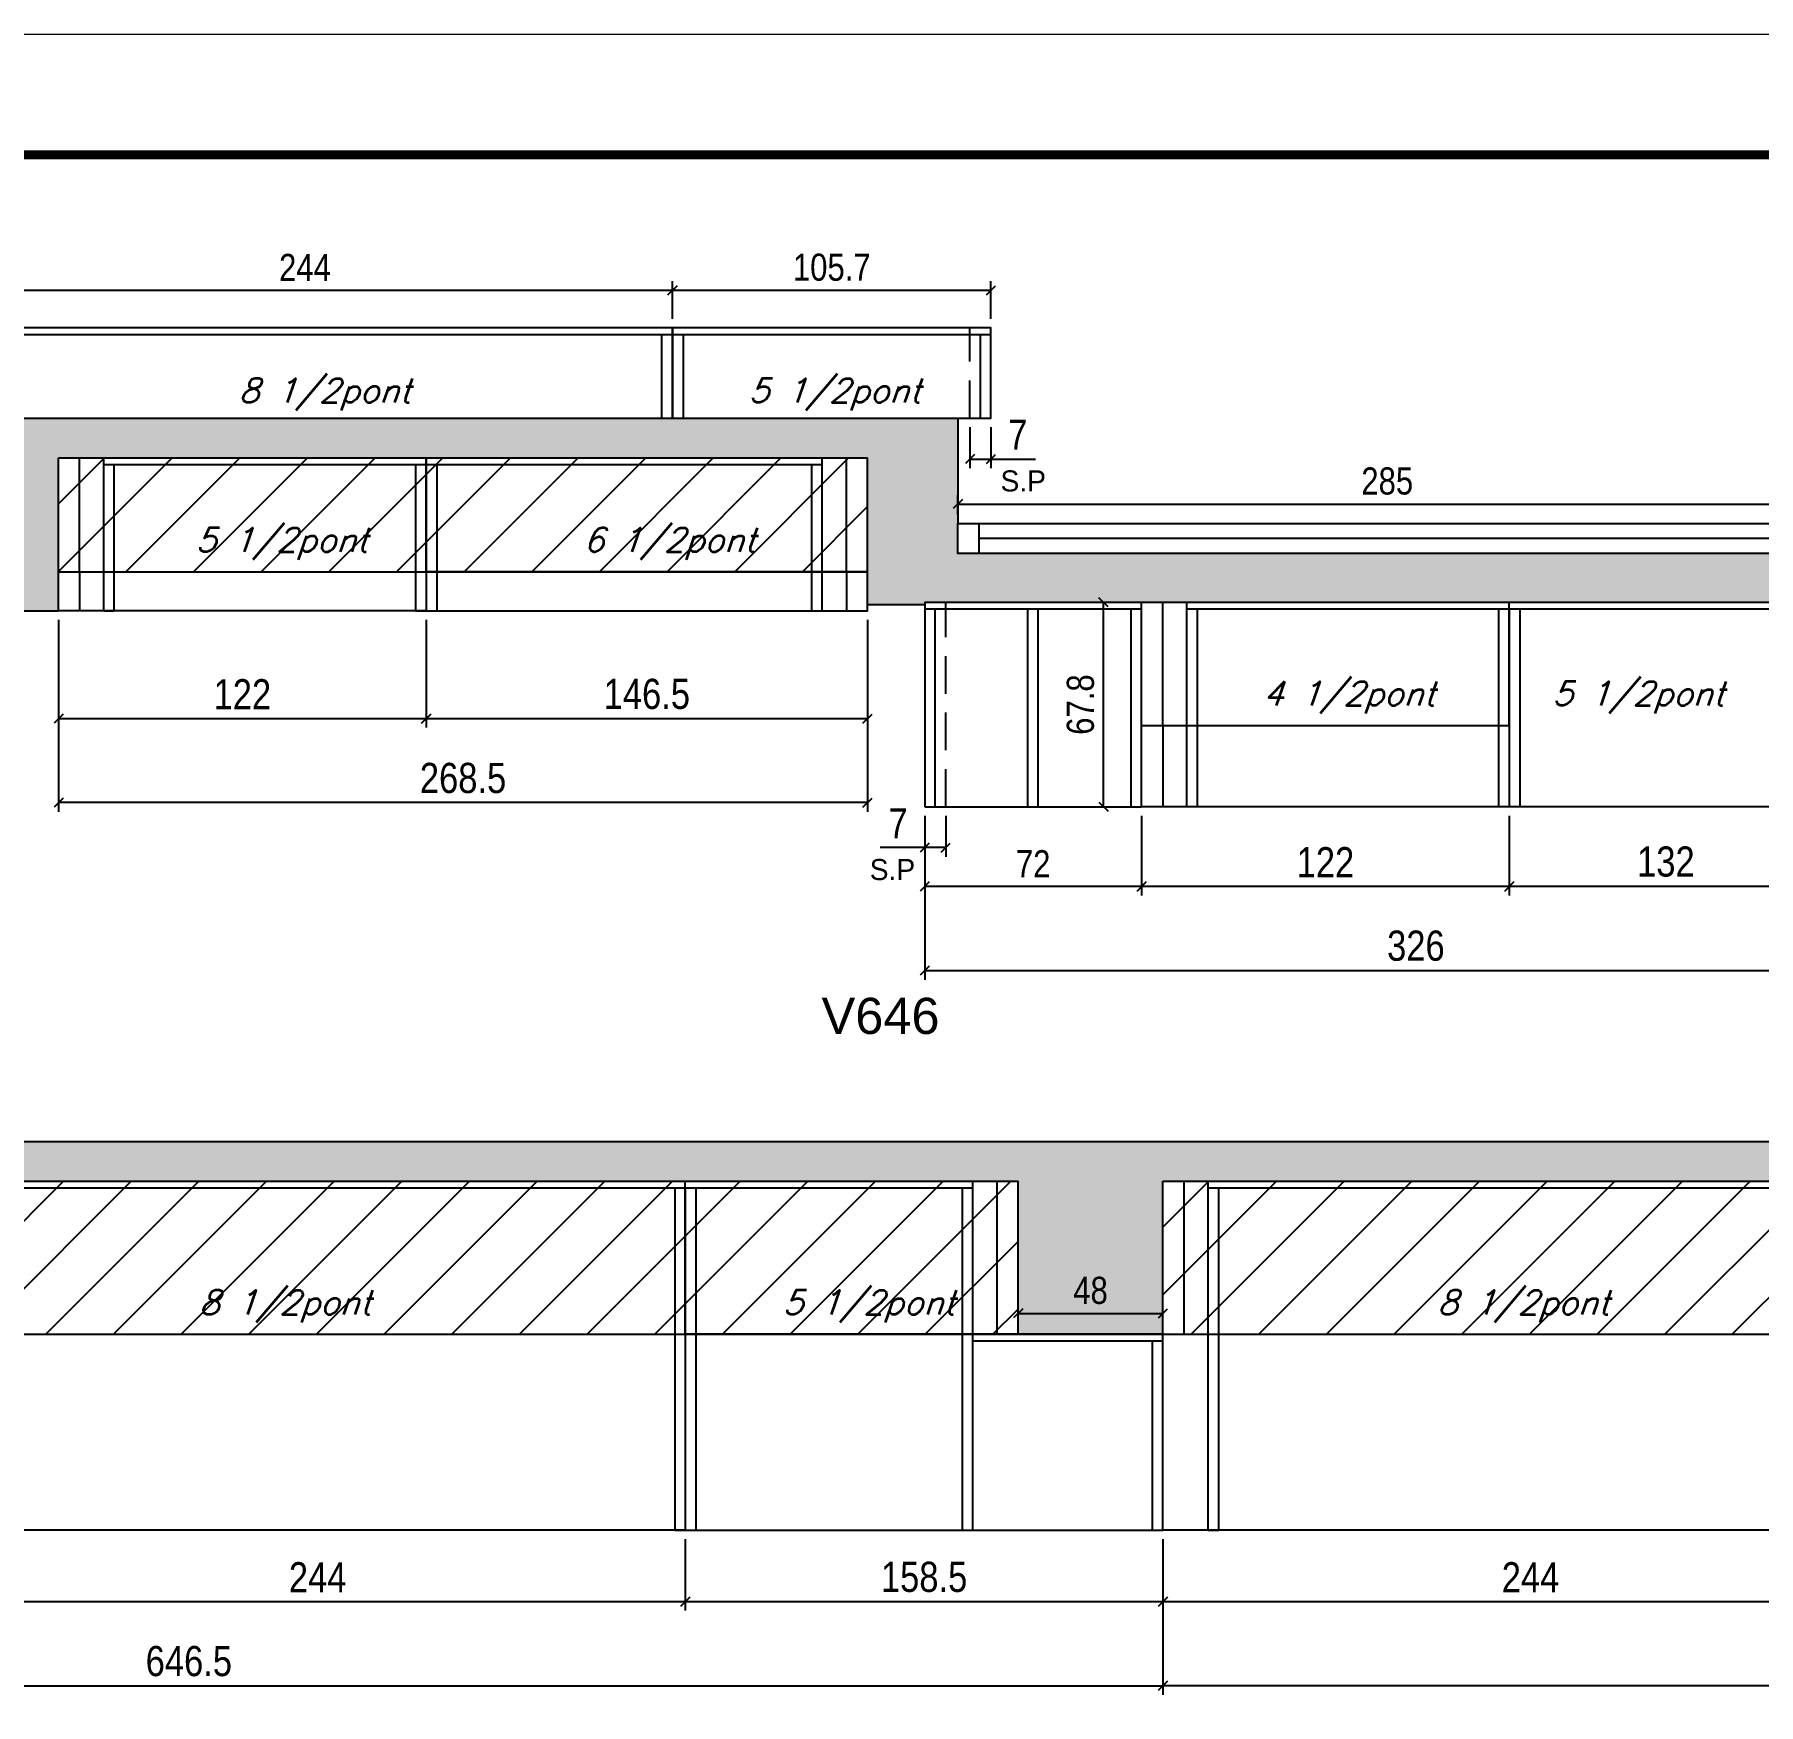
# Model space of a CAD drawing. Extents: x -20960 to -5926, y -2106 to 21915.
# Drawn here: x -8610 to -8037, y 20212 to 20767 of the extents above; entities that cross this region are included whole.
import ezdxf

# ---------------------------------------------------------------- set-up
doc = ezdxf.new("R2010")
doc.units = 0
doc.linetypes.add('DASHED', pattern=[0.75, 0.5, -0.25])
doc.linetypes.add('HIDDEN', pattern=[0.375, 0.25, -0.125])
doc.layers.add('00 - FELIPE', color=2, linetype='Continuous', plot=False)
for name, color, linetype in [('5', 5, 'Continuous'), ('COTA', 241, 'Continuous'), ('Painéis', 200, 'Continuous'), ('Reaproveitamento', 251, 'Continuous'), ('SARR_2.2x7', 40, 'Continuous'), ('SARR_3.5x7', 81, 'Continuous'), ('SARR_EDITAR', 141, 'Continuous'), ('texto', 7, 'Continuous')]:
    doc.layers.add(name, color=color, linetype=linetype)
doc.layers.add('Folhas', color=255, linetype='Continuous', lineweight=9)
doc.layers.add('SARRAFO DE PRESSAO', color=251, linetype='DASHED', lineweight=9)
doc.styles.add('COTA TECNICA', font='techl___.ttf', dxfattribs={"height": 10})
doc.styles.add('COTA TECNICA-50', font='techl___.ttf', dxfattribs={"height": 9})
doc.styles.add('Romans', font='romans.shx')
doc.styles.add('ROMAS860', font='ROMAS860.SHX')
doc.styles.get("Standard").update_dxf_attribs({"font": 'arial.ttf'})
doc.dimstyles.new('COTA PAINEL-50', dxfattribs={"dimtxt": 9, "dimasz": 3, "dimexe": 3, "dimexo": 3, "dimgap": 3, "dimtad": 1, "dimdec": 1, "dimzin": 12, "dimdsep": 46, "dimtxsty": 'COTA TECNICA-50', "dimblk1": 'OBLIQUE', "dimblk2": 'OBLIQUE', "dimsah": 1, "dimcen": 0.9, "dimclrd": 4, "dimclre": 4, "dimclrt": 240, "dimadec": 1, "dimazin": 3, "dimtfac": 1, "dimtdec": 1, "dimtmove": 0, "dimatfit": 3, "dimfxl": 1, "dimtolj": 1, "dimtzin": 12, "dimarcsym": 0})
doc.dimstyles.new('PAINEL', dxfattribs={"dimtxt": 10, "dimasz": 3, "dimexe": 3, "dimexo": 3, "dimgap": 3, "dimtad": 1, "dimdec": 1, "dimzin": 12, "dimdsep": 46, "dimtxsty": 'COTA TECNICA', "dimblk1": 'OBLIQUE', "dimblk2": 'OBLIQUE', "dimsah": 1, "dimcen": 0.9, "dimclrd": 4, "dimclre": 4, "dimclrt": 240, "dimadec": 1, "dimazin": 3, "dimtfac": 1, "dimtdec": 1, "dimtmove": 0, "dimatfit": 3, "dimfxl": 1, "dimtolj": 1, "dimtzin": 12, "dimarcsym": 0})

# ---------------------------------------------------------------- blocks, each defined once
blk = doc.blocks.new('_Oblique')
at = {"color": 0, "linetype": 'ByBlock', "lineweight": -2}
blk.add_line((-0.5, -0.5), (0.5, 0.5), dxfattribs=at)
blk = doc.blocks.new('*D45')
at = {"layer": 'COTA', "color": 4, "lineweight": -2, "ltscale": 25, "transparency": 16777216}
for p, q in [((-8601.66, 20572.47), (-8601.66, 20536.74)), ((-8479.65, 20572.47), (-8479.65, 20536.74)), ((-8601.66, 20539.74), (-8479.65, 20539.74))]:
    blk.add_line(p, q, dxfattribs=at)
at = {"layer": 'Defpoints', "color": 0, "ltscale": 25, "transparency": 16777216}
for p in [(-8601.66, 20575.47), (-8479.65, 20575.47), (-8479.65, 20539.74)]:
    blk.add_point(p, dxfattribs=at)
at = {"layer": 'COTA', "color": 4, "lineweight": -2, "ltscale": 25, "transparency": 16777216, "xscale": 3, "yscale": 3, "zscale": 3, "rotation": 180}
blk.add_blockref('_Oblique', (-8601.66, 20539.74), dxfattribs=at)
at = {"layer": 'COTA', "color": 4, "lineweight": -2, "ltscale": 25, "transparency": 16777216, "xscale": 3, "yscale": 3, "zscale": 3}
blk.add_blockref('_Oblique', (-8479.65, 20539.74), dxfattribs=at)
at = {"layer": 'COTA', "color": 240, "ltscale": 25, "transparency": 16777216, "insert": (-8540.66, 20547.8), "char_height": 10, "attachment_point": 5, "style": 'COTA TECNICA'}
blk.add_mtext('\\A1;122', dxfattribs=at)
blk = doc.blocks.new('*D46')
at = {"layer": 'COTA', "color": 4, "lineweight": -2, "ltscale": 25, "transparency": 16777216}
for p, q in [((-8479.65, 20572.47), (-8479.65, 20536.74)), ((-8333.19, 20572.47), (-8333.19, 20536.74)), ((-8479.65, 20539.74), (-8333.19, 20539.74))]:
    blk.add_line(p, q, dxfattribs=at)
at = {"layer": 'Defpoints', "color": 0, "ltscale": 25, "transparency": 16777216}
for p in [(-8479.65, 20575.47), (-8333.19, 20575.47), (-8333.19, 20539.74)]:
    blk.add_point(p, dxfattribs=at)
at = {"layer": 'COTA', "color": 4, "lineweight": -2, "ltscale": 25, "transparency": 16777216, "xscale": 3, "yscale": 3, "zscale": 3, "rotation": 180}
blk.add_blockref('_Oblique', (-8479.65, 20539.74), dxfattribs=at)
at = {"layer": 'COTA', "color": 4, "lineweight": -2, "ltscale": 25, "transparency": 16777216, "xscale": 3, "yscale": 3, "zscale": 3}
blk.add_blockref('_Oblique', (-8333.19, 20539.74), dxfattribs=at)
at = {"layer": 'COTA', "color": 240, "ltscale": 25, "transparency": 16777216, "insert": (-8406.42, 20547.85), "char_height": 10, "attachment_point": 5, "style": 'COTA TECNICA'}
blk.add_mtext('\\A1;146.5', dxfattribs=at)
blk = doc.blocks.new('*D47')
at = {"layer": 'COTA', "color": 4, "lineweight": -2, "ltscale": 25, "transparency": 16777216}
for p, q in [((-8601.66, 20569.47), (-8601.66, 20508.81)), ((-8333.19, 20572.47), (-8333.19, 20508.81)), ((-8333.19, 20511.81), (-8601.66, 20511.81))]:
    blk.add_line(p, q, dxfattribs=at)
at = {"layer": 'Defpoints', "color": 0, "ltscale": 25, "transparency": 16777216}
for p in [(-8333.19, 20575.47), (-8601.66, 20572.47), (-8601.66, 20511.81)]:
    blk.add_point(p, dxfattribs=at)
at = {"layer": 'COTA', "color": 4, "lineweight": -2, "ltscale": 25, "transparency": 16777216, "xscale": 3, "yscale": 3, "zscale": 3, "rotation": 180}
blk.add_blockref('_Oblique', (-8601.66, 20511.81), dxfattribs=at)
at = {"layer": 'COTA', "color": 4, "lineweight": -2, "ltscale": 25, "transparency": 16777216, "xscale": 3, "yscale": 3, "zscale": 3}
blk.add_blockref('_Oblique', (-8333.19, 20511.81), dxfattribs=at)
at = {"layer": 'COTA', "color": 240, "ltscale": 25, "transparency": 16777216, "insert": (-8467.42, 20519.94), "char_height": 10, "attachment_point": 5, "style": 'COTA TECNICA'}
blk.add_mtext('\\A1;268.5', dxfattribs=at)
blk = doc.blocks.new('*D49')
at = {"layer": 'COTA', "color": 4, "lineweight": -2, "ltscale": 25, "transparency": 16777216}
for p, q in [((-7991.15, 20332.33), (-7991.15, 20243.61)), ((-8235.15, 20267.33), (-8235.15, 20243.61)), ((-8235.15, 20246.61), (-7991.15, 20246.61))]:
    blk.add_line(p, q, dxfattribs=at)
at = {"layer": 'Defpoints', "color": 0, "ltscale": 25, "transparency": 16777216}
for p in [(-7991.15, 20335.33), (-8235.15, 20270.33), (-7991.15, 20246.61)]:
    blk.add_point(p, dxfattribs=at)
at = {"layer": 'COTA', "color": 4, "lineweight": -2, "ltscale": 25, "transparency": 16777216, "xscale": 3, "yscale": 3, "zscale": 3, "rotation": 180}
blk.add_blockref('_Oblique', (-8235.15, 20246.61), dxfattribs=at)
at = {"layer": 'COTA', "color": 4, "lineweight": -2, "ltscale": 25, "transparency": 16777216, "xscale": 3, "yscale": 3, "zscale": 3}
blk.add_blockref('_Oblique', (-7991.15, 20246.61), dxfattribs=at)
at = {"layer": 'COTA', "color": 240, "ltscale": 25, "transparency": 16777216, "insert": (-8113.15, 20254.68), "char_height": 10, "attachment_point": 5, "style": 'COTA TECNICA'}
blk.add_mtext('\\A1;244', dxfattribs=at)
blk = doc.blocks.new('*D50')
at = {"layer": 'COTA', "color": 4, "lineweight": -2, "ltscale": 25, "transparency": 16777216}
for p, q in [((-8235.15, 20267.33), (-8235.15, 20215.68)), ((-7747.17, 20267.33), (-7747.17, 20215.68)), ((-7747.17, 20218.68), (-8235.15, 20218.68))]:
    blk.add_line(p, q, dxfattribs=at)
at = {"layer": 'Defpoints', "color": 0, "ltscale": 25, "transparency": 16777216}
for p in [(-8235.15, 20270.33), (-7747.17, 20270.33), (-8235.15, 20218.68)]:
    blk.add_point(p, dxfattribs=at)
at = {"layer": 'COTA', "color": 4, "lineweight": -2, "ltscale": 25, "transparency": 16777216, "xscale": 3, "yscale": 3, "zscale": 3, "rotation": 180}
blk.add_blockref('_Oblique', (-8235.15, 20218.68), dxfattribs=at)
at = {"layer": 'COTA', "color": 4, "lineweight": -2, "ltscale": 25, "transparency": 16777216, "xscale": 3, "yscale": 3, "zscale": 3}
blk.add_blockref('_Oblique', (-7747.17, 20218.68), dxfattribs=at)
at = {"layer": 'COTA', "color": 240, "ltscale": 25, "transparency": 16777216, "insert": (-7991.16, 20226.78), "char_height": 10, "attachment_point": 5, "style": 'COTA TECNICA'}
blk.add_mtext('\\A1;488', dxfattribs=at)
blk = doc.blocks.new('*D32')
at = {"layer": 'COTA', "color": 4, "lineweight": -2, "ltscale": 25, "transparency": 16777216}
for p, q in [((-8637.67, 20332.33), (-8637.67, 20243.61)), ((-8393.67, 20267.33), (-8393.67, 20243.61)), ((-8637.67, 20246.61), (-8393.67, 20246.61))]:
    blk.add_line(p, q, dxfattribs=at)
at = {"layer": 'Defpoints', "color": 0, "ltscale": 25, "transparency": 16777216}
for p in [(-8637.67, 20335.33), (-8393.67, 20270.33), (-8393.67, 20246.61)]:
    blk.add_point(p, dxfattribs=at)
at = {"layer": 'COTA', "color": 4, "lineweight": -2, "ltscale": 25, "transparency": 16777216, "xscale": 3, "yscale": 3, "zscale": 3, "rotation": 180}
blk.add_blockref('_Oblique', (-8637.67, 20246.61), dxfattribs=at)
at = {"layer": 'COTA', "color": 4, "lineweight": -2, "ltscale": 25, "transparency": 16777216, "xscale": 3, "yscale": 3, "zscale": 3}
blk.add_blockref('_Oblique', (-8393.67, 20246.61), dxfattribs=at)
at = {"layer": 'COTA', "color": 240, "ltscale": 25, "transparency": 16777216, "insert": (-8515.67, 20254.68), "char_height": 10, "attachment_point": 5, "style": 'COTA TECNICA'}
blk.add_mtext('\\A1;244', dxfattribs=at)
blk = doc.blocks.new('*D33')
at = {"layer": 'COTA', "color": 4, "lineweight": -2, "ltscale": 25, "transparency": 16777216}
for p, q in [((-8393.67, 20267.33), (-8393.67, 20243.61)), ((-8235.15, 20267.33), (-8235.15, 20243.61)), ((-8393.67, 20246.61), (-8235.15, 20246.61))]:
    blk.add_line(p, q, dxfattribs=at)
at = {"layer": 'Defpoints', "color": 0, "ltscale": 25, "transparency": 16777216}
for p in [(-8393.67, 20270.33), (-8235.15, 20270.33), (-8235.15, 20246.61)]:
    blk.add_point(p, dxfattribs=at)
at = {"layer": 'COTA', "color": 4, "lineweight": -2, "ltscale": 25, "transparency": 16777216, "xscale": 3, "yscale": 3, "zscale": 3, "rotation": 180}
blk.add_blockref('_Oblique', (-8393.67, 20246.61), dxfattribs=at)
at = {"layer": 'COTA', "color": 4, "lineweight": -2, "ltscale": 25, "transparency": 16777216, "xscale": 3, "yscale": 3, "zscale": 3}
blk.add_blockref('_Oblique', (-8235.15, 20246.61), dxfattribs=at)
at = {"layer": 'COTA', "color": 240, "ltscale": 25, "transparency": 16777216, "insert": (-8314.41, 20254.74), "char_height": 10, "attachment_point": 5, "style": 'COTA TECNICA'}
blk.add_mtext('\\A1;158.5', dxfattribs=at)
blk = doc.blocks.new('*D34')
at = {"layer": 'COTA', "color": 4, "lineweight": -2, "ltscale": 25, "transparency": 16777216}
for p, q in [((-8881.67, 20267.33), (-8881.67, 20215.68)), ((-8235.15, 20267.33), (-8235.15, 20215.68)), ((-8881.67, 20218.68), (-8235.15, 20218.68))]:
    blk.add_line(p, q, dxfattribs=at)
at = {"layer": 'Defpoints', "color": 0, "ltscale": 25, "transparency": 16777216}
for p in [(-8881.67, 20270.33), (-8235.15, 20270.33), (-8235.15, 20218.68)]:
    blk.add_point(p, dxfattribs=at)
at = {"layer": 'COTA', "color": 4, "lineweight": -2, "ltscale": 25, "transparency": 16777216, "xscale": 3, "yscale": 3, "zscale": 3, "rotation": 180}
blk.add_blockref('_Oblique', (-8881.67, 20218.68), dxfattribs=at)
at = {"layer": 'COTA', "color": 4, "lineweight": -2, "ltscale": 25, "transparency": 16777216, "xscale": 3, "yscale": 3, "zscale": 3}
blk.add_blockref('_Oblique', (-8235.15, 20218.68), dxfattribs=at)
at = {"layer": 'COTA', "color": 240, "ltscale": 25, "transparency": 16777216, "insert": (-8558.41, 20226.79), "char_height": 10, "attachment_point": 5, "style": 'COTA TECNICA'}
blk.add_mtext('\\A1;646.5', dxfattribs=at)
blk = doc.blocks.new('9999999999')
at = {"layer": 'Folhas'}
blk.add_lwpolyline([(98138.98, 34190.21), (99623.98, 34190.21), (99623.98, 35240.21), (98138.98, 35240.21)], close=True, dxfattribs=at)
at = {"layer": 'Folhas', "color": 30, "const_width": 3}
blk.add_lwpolyline([(98213.98, 34230.21), (99583.98, 34230.21), (99583.98, 35200.21), (98213.98, 35200.21)], close=True, dxfattribs=at)
blk = doc.blocks.new('*D95')
at = {"layer": 'COTA', "color": 4, "lineweight": -2, "ltscale": 25, "transparency": 16777216}
for p, q in [((-8120.23, 20507.47), (-8120.23, 20480.98)), ((-7988.19, 20507.47), (-7988.19, 20480.98)), ((-7988.19, 20483.98), (-8120.23, 20483.98))]:
    blk.add_line(p, q, dxfattribs=at)
at = {"layer": 'Defpoints', "color": 0, "ltscale": 25, "transparency": 16777216}
for p in [(-8120.23, 20510.47), (-7988.19, 20510.47), (-8120.23, 20483.98)]:
    blk.add_point(p, dxfattribs=at)
at = {"layer": 'COTA', "color": 4, "lineweight": -2, "ltscale": 25, "transparency": 16777216, "xscale": 3, "yscale": 3, "zscale": 3, "rotation": 180}
blk.add_blockref('_Oblique', (-8120.23, 20483.98), dxfattribs=at)
at = {"layer": 'COTA', "color": 4, "lineweight": -2, "ltscale": 25, "transparency": 16777216, "xscale": 3, "yscale": 3, "zscale": 3}
blk.add_blockref('_Oblique', (-7988.19, 20483.98), dxfattribs=at)
at = {"layer": 'COTA', "color": 240, "ltscale": 25, "transparency": 16777216, "insert": (-8068.23, 20492.2), "char_height": 10, "attachment_point": 5, "style": 'COTA TECNICA'}
blk.add_mtext('\\A1;132', dxfattribs=at)
blk = doc.blocks.new('*D96')
at = {"layer": 'COTA', "color": 4, "lineweight": -2, "ltscale": 25, "transparency": 16777216}
for p, q in [((-8242.21, 20507.47), (-8242.21, 20480.98)), ((-8120.23, 20507.47), (-8120.23, 20480.98)), ((-8120.23, 20483.98), (-8242.21, 20483.98))]:
    blk.add_line(p, q, dxfattribs=at)
at = {"layer": 'Defpoints', "color": 0, "ltscale": 25, "transparency": 16777216}
for p in [(-8242.21, 20510.47), (-8120.23, 20510.47), (-8242.21, 20483.98)]:
    blk.add_point(p, dxfattribs=at)
at = {"layer": 'COTA', "color": 4, "lineweight": -2, "ltscale": 25, "transparency": 16777216, "xscale": 3, "yscale": 3, "zscale": 3, "rotation": 180}
blk.add_blockref('_Oblique', (-8242.21, 20483.98), dxfattribs=at)
at = {"layer": 'COTA', "color": 4, "lineweight": -2, "ltscale": 25, "transparency": 16777216, "xscale": 3, "yscale": 3, "zscale": 3}
blk.add_blockref('_Oblique', (-8120.23, 20483.98), dxfattribs=at)
at = {"layer": 'COTA', "color": 240, "ltscale": 25, "transparency": 16777216, "insert": (-8181.22, 20492.04), "char_height": 10, "attachment_point": 5, "style": 'COTA TECNICA'}
blk.add_mtext('\\A1;122', dxfattribs=at)
blk = doc.blocks.new('*D97')
at = {"layer": 'COTA', "color": 4, "lineweight": -2, "ltscale": 25, "transparency": 16777216}
for p, q in [((-8314.21, 20507.47), (-8314.21, 20453.05)), ((-7988.19, 20507.47), (-7988.19, 20453.05)), ((-8314.21, 20456.05), (-7988.19, 20456.05))]:
    blk.add_line(p, q, dxfattribs=at)
at = {"layer": 'Defpoints', "color": 0, "ltscale": 25, "transparency": 16777216}
for p in [(-8314.21, 20510.47), (-7988.19, 20510.47), (-7988.19, 20456.05)]:
    blk.add_point(p, dxfattribs=at)
at = {"layer": 'COTA', "color": 4, "lineweight": -2, "ltscale": 25, "transparency": 16777216, "xscale": 3, "yscale": 3, "zscale": 3, "rotation": 180}
blk.add_blockref('_Oblique', (-8314.21, 20456.05), dxfattribs=at)
at = {"layer": 'COTA', "color": 4, "lineweight": -2, "ltscale": 25, "transparency": 16777216, "xscale": 3, "yscale": 3, "zscale": 3}
blk.add_blockref('_Oblique', (-7988.19, 20456.05), dxfattribs=at)
at = {"layer": 'COTA', "color": 240, "ltscale": 25, "transparency": 16777216, "insert": (-8151.2, 20464.27), "char_height": 10, "attachment_point": 5, "style": 'COTA TECNICA'}
blk.add_mtext('\\A1;326', dxfattribs=at)
blk = doc.blocks.new('*D99')
at = {"layer": 'COTA', "color": 4, "lineweight": -2, "transparency": 16777216}
for p, q in [((-8314.21, 20507.47), (-8314.21, 20480.98)), ((-8242.21, 20507.47), (-8242.21, 20480.98)), ((-8242.21, 20483.98), (-8314.21, 20483.98))]:
    blk.add_line(p, q, dxfattribs=at)
at = {"layer": 'Defpoints', "color": 0, "transparency": 16777216}
for p in [(-8314.21, 20510.47), (-8242.21, 20510.47), (-8314.21, 20483.98)]:
    blk.add_point(p, dxfattribs=at)
at = {"layer": 'COTA', "color": 4, "lineweight": -2, "transparency": 16777216, "xscale": 3, "yscale": 3, "zscale": 3, "rotation": 180}
blk.add_blockref('_Oblique', (-8314.21, 20483.98), dxfattribs=at)
at = {"layer": 'COTA', "color": 4, "lineweight": -2, "transparency": 16777216, "xscale": 3, "yscale": 3, "zscale": 3}
blk.add_blockref('_Oblique', (-8242.21, 20483.98), dxfattribs=at)
at = {"layer": 'COTA', "color": 240, "transparency": 16777216, "insert": (-8278.21, 20491.54), "char_height": 9, "attachment_point": 5, "style": 'COTA TECNICA-50'}
blk.add_mtext('\\A1;72', dxfattribs=at)
blk = doc.blocks.new('*D98')
at = {"layer": 'COTA', "color": 4, "linetype": 'ByBlock', "lineweight": -2, "transparency": 16777216}
for p, q in [((-8314.21, 20507.47), (-8314.21, 20493.88)), ((-8307.21, 20507.47), (-8307.21, 20493.88)), ((-8314.21, 20496.88), (-8328.94, 20496.88)), ((-8307.21, 20496.88), (-8314.21, 20496.88))]:
    blk.add_line(p, q, dxfattribs=at)
at = {"layer": 'Defpoints', "color": 0, "linetype": 'ByBlock', "transparency": 16777216}
for p in [(-8314.21, 20510.47), (-8307.21, 20510.47), (-8314.21, 20496.88)]:
    blk.add_point(p, dxfattribs=at)
at = {"layer": 'COTA', "color": 4, "linetype": 'ByBlock', "lineweight": -2, "transparency": 16777216, "xscale": 3, "yscale": 3, "zscale": 3, "rotation": 180}
blk.add_blockref('_Oblique', (-8314.21, 20496.88), dxfattribs=at)
at = {"layer": 'COTA', "color": 4, "linetype": 'ByBlock', "lineweight": -2, "transparency": 16777216, "xscale": 3, "yscale": 3, "zscale": 3}
blk.add_blockref('_Oblique', (-8307.21, 20496.88), dxfattribs=at)
at = {"layer": 'COTA', "color": 240, "linetype": 'ByBlock', "transparency": 16777216, "insert": (-8323.07, 20504.95), "char_height": 10, "attachment_point": 5, "style": 'COTA TECNICA'}
blk.add_mtext('\\A1;7', dxfattribs=at)
blk = doc.blocks.new('*D100')
at = {"layer": 'COTA', "color": 4, "lineweight": -2, "transparency": 16777216}
for p, q in [((-8641.85, 20672.47), (-8641.85, 20684.92)), ((-8397.9, 20672.47), (-8397.9, 20684.92)), ((-8641.85, 20681.92), (-8397.9, 20681.92))]:
    blk.add_line(p, q, dxfattribs=at)
at = {"layer": 'Defpoints', "color": 0, "transparency": 16777216}
for p in [(-8397.9, 20681.92), (-8641.85, 20669.47), (-8397.9, 20669.47)]:
    blk.add_point(p, dxfattribs=at)
at = {"layer": 'COTA', "color": 4, "lineweight": -2, "transparency": 16777216, "xscale": 3, "yscale": 3, "zscale": 3, "rotation": 180}
blk.add_blockref('_Oblique', (-8641.85, 20681.92), dxfattribs=at)
at = {"layer": 'COTA', "color": 4, "lineweight": -2, "transparency": 16777216, "xscale": 3, "yscale": 3, "zscale": 3}
blk.add_blockref('_Oblique', (-8397.9, 20681.92), dxfattribs=at)
at = {"layer": 'COTA', "color": 240, "transparency": 16777216, "insert": (-8519.88, 20689.48), "char_height": 9, "attachment_point": 5, "style": 'COTA TECNICA-50'}
blk.add_mtext('\\A1;244', dxfattribs=at)
blk = doc.blocks.new('*D101')
at = {"layer": 'COTA', "color": 4, "lineweight": -2, "transparency": 16777216}
for p, q in [((-8397.9, 20672.47), (-8397.9, 20684.92)), ((-8292.21, 20672.47), (-8292.21, 20684.92)), ((-8397.9, 20681.92), (-8292.21, 20681.92))]:
    blk.add_line(p, q, dxfattribs=at)
at = {"layer": 'Defpoints', "color": 0, "transparency": 16777216}
for p in [(-8292.21, 20681.92), (-8397.9, 20669.47), (-8292.21, 20669.47)]:
    blk.add_point(p, dxfattribs=at)
at = {"layer": 'COTA', "color": 4, "lineweight": -2, "transparency": 16777216, "xscale": 3, "yscale": 3, "zscale": 3, "rotation": 180}
blk.add_blockref('_Oblique', (-8397.9, 20681.92), dxfattribs=at)
at = {"layer": 'COTA', "color": 4, "lineweight": -2, "transparency": 16777216, "xscale": 3, "yscale": 3, "zscale": 3}
blk.add_blockref('_Oblique', (-8292.21, 20681.92), dxfattribs=at)
at = {"layer": 'COTA', "color": 240, "transparency": 16777216, "insert": (-8345.05, 20689.51), "char_height": 9, "attachment_point": 5, "style": 'COTA TECNICA-50'}
blk.add_mtext('\\A1;105.7', dxfattribs=at)
blk = doc.blocks.new('*D102')
at = {"layer": 'COTA', "color": 4, "linetype": 'ByBlock', "lineweight": -2, "transparency": 16777216}
for p, q in [((-8299.21, 20636.47), (-8299.21, 20622.88)), ((-8292.21, 20636.47), (-8292.21, 20622.88)), ((-8299.21, 20625.88), (-8292.21, 20625.88)), ((-8292.21, 20625.88), (-8277.48, 20625.88))]:
    blk.add_line(p, q, dxfattribs=at)
at = {"layer": 'Defpoints', "color": 0, "linetype": 'ByBlock', "transparency": 16777216}
for p in [(-8299.21, 20639.47), (-8292.21, 20639.47), (-8292.21, 20625.88)]:
    blk.add_point(p, dxfattribs=at)
at = {"layer": 'COTA', "color": 4, "linetype": 'ByBlock', "lineweight": -2, "transparency": 16777216, "xscale": 3, "yscale": 3, "zscale": 3, "rotation": 180}
blk.add_blockref('_Oblique', (-8299.21, 20625.88), dxfattribs=at)
at = {"layer": 'COTA', "color": 4, "linetype": 'ByBlock', "lineweight": -2, "transparency": 16777216, "xscale": 3, "yscale": 3, "zscale": 3}
blk.add_blockref('_Oblique', (-8292.21, 20625.88), dxfattribs=at)
at = {"layer": 'COTA', "color": 240, "linetype": 'ByBlock', "transparency": 16777216, "insert": (-8283.34, 20633.95), "char_height": 10, "attachment_point": 5, "style": 'COTA TECNICA'}
blk.add_mtext('\\A1;7', dxfattribs=at)
blk = doc.blocks.new('*D104')
at = {"layer": 'COTA', "color": 4, "lineweight": -2, "transparency": 16777216}
for p, q in [((-8303.21, 20607.47), (-8303.21, 20613.92)), ((-8303.21, 20610.92), (-8018.21, 20610.92)), ((-8018.21, 20607.47), (-8018.21, 20613.92))]:
    blk.add_line(p, q, dxfattribs=at)
at = {"layer": 'Defpoints', "color": 0, "transparency": 16777216}
for p in [(-8018.21, 20610.92), (-8303.21, 20604.47), (-8018.21, 20604.47)]:
    blk.add_point(p, dxfattribs=at)
at = {"layer": 'COTA', "color": 4, "lineweight": -2, "transparency": 16777216, "xscale": 3, "yscale": 3, "zscale": 3, "rotation": 180}
blk.add_blockref('_Oblique', (-8303.21, 20610.92), dxfattribs=at)
at = {"layer": 'COTA', "color": 4, "lineweight": -2, "transparency": 16777216, "xscale": 3, "yscale": 3, "zscale": 3}
blk.add_blockref('_Oblique', (-8018.21, 20610.92), dxfattribs=at)
at = {"layer": 'COTA', "color": 240, "transparency": 16777216, "insert": (-8160.71, 20618.54), "char_height": 9, "attachment_point": 5, "style": 'COTA TECNICA-50'}
blk.add_mtext('\\A1;285', dxfattribs=at)
blk = doc.blocks.new('*D109')
at = {"layer": 'COTA', "color": 4, "lineweight": -2, "transparency": 16777216}
for p, q in [((-8283.19, 20338.33), (-8283.19, 20345.27)), ((-8283.19, 20342.27), (-8235.15, 20342.27)), ((-8235.15, 20338.33), (-8235.15, 20345.27))]:
    blk.add_line(p, q, dxfattribs=at)
at = {"layer": 'Defpoints', "color": 0, "transparency": 16777216}
for p in [(-8235.15, 20342.27), (-8283.19, 20335.33), (-8235.15, 20335.33)]:
    blk.add_point(p, dxfattribs=at)
at = {"layer": 'COTA', "color": 4, "lineweight": -2, "transparency": 16777216, "xscale": 3, "yscale": 3, "zscale": 3, "rotation": 180}
blk.add_blockref('_Oblique', (-8283.19, 20342.27), dxfattribs=at)
at = {"layer": 'COTA', "color": 4, "lineweight": -2, "transparency": 16777216, "xscale": 3, "yscale": 3, "zscale": 3}
blk.add_blockref('_Oblique', (-8235.15, 20342.27), dxfattribs=at)
at = {"layer": 'COTA', "color": 240, "transparency": 16777216, "insert": (-8259.17, 20349.86), "char_height": 9, "attachment_point": 5, "style": 'COTA TECNICA-50'}
blk.add_mtext('\\A1;48', dxfattribs=at)
blk = doc.blocks.new('*D2139')
at = {"layer": '00 - FELIPE', "color": 4, "lineweight": -2, "transparency": 16777216}
blk.add_line((-8254.87, 20510.47), (-8254.87, 20578.27), dxfattribs=at)
at = {"layer": 'Defpoints', "color": 0, "transparency": 16777216}
for p in [(-8254.87, 20578.27), (-8254.87, 20578.27), (-8254.87, 20510.47)]:
    blk.add_point(p, dxfattribs=at)
at = {"layer": '00 - FELIPE', "color": 4, "lineweight": -2, "transparency": 16777216, "xscale": 3, "yscale": 3, "zscale": 3}
for p, rotation in [((-8254.87, 20578.27), 90), ((-8254.87, 20510.47), 270)]:
    blk.add_blockref('_Oblique', p, dxfattribs=dict(at, rotation=rotation))
at = {"layer": '00 - FELIPE', "color": 240, "transparency": 16777216, "insert": (-8262.49, 20544.37), "char_height": 9, "attachment_point": 5, "rotation": 90, "style": 'COTA TECNICA-50'}
blk.add_mtext('\\A1;67.8', dxfattribs=at)

msp = doc.modelspace()

# ---------------------------------------------------------------- hatches: boundary and pattern name
at = {"layer": 'COTA', "linetype": 'ByBlock'}
h = msp.add_hatch(dxfattribs=at)
h.set_pattern_fill('AR-CONC', color=256, scale=0.03)
h.set_pattern_definition([(50, (1629.3594, -2116.493), (5.4655401, -0.4781726), [0.5715, -6.2865]), (355, (1629.3594, -2116.493), (-1.0573026, 5.7317054), [0.4572, -5.0292175]), (100.451445, (1629.815, -2116.533), (4.4082374, 5.2535326), [0.4857003, -5.3427073]), (46.1842, (1629.3594, -2114.969), (8.1323712, -1.2612698), [0.85725, -9.42975]), (96.635558, (1630.037, -2115.074), (7.122124, 7.4227837), [0.7285507, -8.0140682]), (351.18415, (1629.3594, -2114.969), (7.122124, 7.4227837), [0.685799, -7.543792]), (21, (1630.1214, -2115.35), (4.5484317, -3.06795595), [0.5715, -6.2865]), (326, (1630.1214, -2115.35), (1.8540609, 5.525639), [0.4572, -5.0292]), (71.451445, (1630.5005, -2115.606), (6.4024926, 2.4576831), [0.4857003, -5.3426981]), (37.5, (1629.3594, -2116.493), (0.0926581, 2.53665117), [0, -4.96824, 0, -5.1054, 0, -5.04825]), (7.5, (1629.3594, -2116.493), (2.00458988, 3.00541724), [0, -2.91084, 0, -4.85394, 0, -1.92405]), (327.5, (1627.6602, -2116.493), (4.06771786, -0.17186232), [0, -1.905, 0, -5.9436, 0, -7.8867]), (317.5, (1626.898, -2116.493), (4.44387544, 0.76279473), [0, -2.4765, 0, -3.94716, 0, -5.6007])])
h.paths.add_polyline_path([(-7744.21, 20626.27), (-7744.21, 20639.47), (-8018.21, 20639.47), (-8018.21, 20604.47), (-8018.21, 20594.47), (-8303.21, 20594.47), (-8303.21, 20604.47), (-8303.21, 20639.47), (-8397.9, 20639.47), (-8641.85, 20639.47), (-8863.68, 20639.47), (-8863.68, 20626.27), (-8641.7, 20626.27), (-8641.7, 20585.47), (-8641.7, 20575.47), (-8601.66, 20575.47), (-8601.66, 20588.47), (-8601.66, 20626.27), (-8333.19, 20626.27), (-8333.19, 20588.47), (-8333.19, 20577.47), (-8314.21, 20577.47), (-8314.21, 20578.27), (-8242.21, 20578.27), (-8007.23, 20578.27), (-8007.23, 20577.47), (-7988.21, 20577.47), (-7988.21, 20626.27)])
h = msp.add_hatch(dxfattribs=at)
h.set_pattern_fill('AR-CONC', color=256, scale=0.03)
h.set_pattern_definition([(50, (-145915.8894, -8219.277), (5.46554007, -0.47817257), [0.5715, -6.2865]), (355, (-145915.8894, -8219.277), (-1.05730264, 5.73170536), [0.4572, -5.02921753]), (100.4514447, (-145915.434, -8219.317), (4.40823741, 5.25353256), [0.48570026, -5.34270734]), (46.1842, (-145915.8894, -8217.753), (8.13237123, -1.26126984), [0.85725, -9.42975]), (96.6355576, (-145915.212, -8217.858), (7.122124, 7.42278374), [0.7285507, -8.01406824]), (351.184151, (-145915.8894, -8217.753), (7.122124, 7.42278374), [0.685799, -7.54379196]), (21, (-145915.1274, -8218.134), (4.54843174, -3.06795595), [0.5715, -6.2865]), (326, (-145915.1274, -8218.134), (1.85406085, 5.52563898), [0.4572, -5.0292]), (71.451445, (-145914.7484, -8218.3897), (6.40249258, 2.45768307), [0.48570026, -5.34269813]), (37.5, (-145915.8894, -8219.277), (0.092658098, 2.536651166), [0, -4.96824, 0, -5.1054, 0, -5.04825]), (7.5, (-145915.8894, -8219.277), (2.004589875, 3.005417245), [0, -2.91084, 0, -4.85394, 0, -1.92405]), (327.5, (-145917.5887, -8219.277), (4.067717855, -0.17186232), [0, -1.905, 0, -5.9436, 0, -7.8867]), (317.5, (-145918.3507, -8219.277), (4.44387544, 0.76279473), [0, -2.4765, 0, -3.94716, 0, -5.6007])])
h.paths.add_polyline_path([(-7747.17, 20386.13), (-7747.17, 20399.33), (-8881.67, 20399.33), (-8881.67, 20386.13), (-8283.19, 20386.13), (-8283.19, 20335.33), (-8235.15, 20335.33), (-8235.15, 20386.13)])
at = {"layer": 'Reaproveitamento', "ltscale": 25}
h = msp.add_hatch(dxfattribs=at)
h.set_pattern_fill('ANSI31', color=256, scale=5)
h.set_pattern_definition([(45, (-151997.18, -5726.859), (-11.2253202, 11.2253202), [])])
h.paths.add_polyline_path([(-8601.66, 20626.27), (-8333.19, 20626.27), (-8333.19, 20588.47), (-8601.66, 20588.47)])
h = msp.add_hatch(dxfattribs=at)
h.set_pattern_fill('ANSI31', color=256, scale=5)
h.set_pattern_definition([(45, (-152033.189, -5967.005), (-11.2253202, 11.2253202), [])])
h.paths.add_polyline_path([(-8637.67, 20386.13), (-8283.19, 20386.13), (-8283.19, 20335.33), (-8637.67, 20335.33)])
h = msp.add_hatch(dxfattribs=at)
h.set_pattern_fill('ANSI31', color=256, scale=5)
h.set_pattern_definition([(45, (-151630.667, -5967.005), (-11.2253202, 11.2253202), [])])
h.paths.add_polyline_path([(-7747.15, 20335.33), (-7747.15, 20386.13), (-8235.15, 20386.13), (-8235.15, 20335.33)])

# ---------------------------------------------------------------- linework, layer by layer
at = {"layer": 'COTA', "linetype": 'ByBlock'}
for p, q in [((-8303.21, 20639.47), (-8303.21, 20604.47)), ((-8641.7, 20575.47), (-8601.66, 20575.47)), ((-8314.21, 20577.47), (-8333.19, 20577.47)), ((-8881.67, 20399.33), (-7747.17, 20399.33)), ((-8283.19, 20335.33), (-8235.15, 20335.33))]:
    msp.add_line(p, q, dxfattribs=at)
at = {"layer": 'Painéis'}
for p, q in [((-8601.66, 20626.27), (-8333.19, 20626.27)), ((-8601.66, 20588.47), (-8333.19, 20588.47)), ((-8018.21, 20578.27), (-8242.21, 20578.27)), ((-7988.21, 20510.47), (-8120.23, 20510.47)), ((-8881.67, 20386.13), (-8283.19, 20386.13)), ((-8235.15, 20386.13), (-7747.17, 20386.13)), ((-8637.67, 20335.33), (-8283.19, 20335.33)), ((-8235.15, 20335.33), (-7747.17, 20335.33))]:
    msp.add_line(p, q, dxfattribs=at)
at = {"layer": 'Painéis', "ltscale": 25}
for p, q in [((-8601.66, 20588.47), (-8601.66, 20626.27)), ((-8479.66, 20588.47), (-8479.66, 20626.27)), ((-8333.19, 20588.47), (-8333.19, 20626.27)), ((-8242.21, 20537.47), (-8242.21, 20578.27)), ((-8120.23, 20537.47), (-8120.23, 20578.27)), ((-8393.67, 20335.33), (-8393.67, 20386.13)), ((-8283.19, 20335.33), (-8283.19, 20386.13)), ((-8235.15, 20335.33), (-8235.15, 20386.13))]:
    msp.add_line(p, q, dxfattribs=at)
for points in [[(-8641.85, 20639.47), (-8397.9, 20639.47), (-8397.9, 20669.47), (-8641.85, 20669.47)], [(-8397.9, 20639.47), (-8292.21, 20639.47), (-8292.21, 20669.47), (-8397.9, 20669.47)], [(-8018.21, 20594.47), (-8303.21, 20594.47), (-8303.21, 20604.47), (-8018.21, 20604.47)], [(-8601.66, 20588.47), (-8479.65, 20588.47), (-8479.65, 20575.47), (-8601.66, 20575.47)], [(-8479.66, 20575.47), (-8333.19, 20575.47), (-8333.19, 20588.47), (-8479.66, 20588.47)], [(-8314.21, 20510.47), (-8242.21, 20510.47), (-8242.21, 20578.27), (-8314.21, 20578.27)], [(-8120.23, 20510.47), (-8242.21, 20510.47), (-8242.21, 20537.47), (-8120.23, 20537.47)], [(-8235.15, 20335.33), (-7991.14, 20335.33), (-7991.14, 20270.33), (-8235.15, 20270.33)]]:
    msp.add_lwpolyline(points, close=True, dxfattribs=at)
at = {"layer": 'Painéis'}
for points in [[(-8637.67, 20335.33), (-8393.67, 20335.33), (-8393.67, 20270.33), (-8637.67, 20270.33)], [(-8393.67, 20270.33), (-8235.15, 20270.33), (-8235.15, 20335.33), (-8393.67, 20335.33)]]:
    msp.add_lwpolyline(points, close=True, dxfattribs=at)
at = {"layer": 'SARR_2.2x7', "linetype": 'Continuous'}
for p, q in [((-8641.85, 20667.27), (-8397.9, 20667.27)), ((-8397.9, 20667.27), (-8292.21, 20667.27)), ((-8594.66, 20588.47), (-8594.66, 20626.27)), ((-8340.19, 20588.47), (-8340.19, 20626.27)), ((-8586.66, 20624.07), (-8479.66, 20624.07)), ((-8479.66, 20624.07), (-8348.19, 20624.07)), ((-8594.66, 20588.47), (-8594.66, 20575.47)), ((-8340.19, 20588.47), (-8340.19, 20575.47)), ((-8242.21, 20576.07), (-8314.21, 20576.07)), ((-8235.21, 20537.47), (-8235.21, 20578.27)), ((-8120.23, 20576.07), (-8227.21, 20576.07)), ((-8003.19, 20576.07), (-8120.23, 20576.07)), ((-8235.21, 20537.47), (-8235.21, 20510.47)), ((-8290.19, 20335.33), (-8290.19, 20386.13)), ((-8228.15, 20335.33), (-8228.15, 20386.13)), ((-8637.67, 20383.93), (-8393.67, 20383.93)), ((-8393.67, 20383.93), (-8298.19, 20383.93)), ((-8220.15, 20383.93), (-7991.15, 20383.93)), ((-8298.19, 20333.13), (-8235.15, 20333.13))]:
    msp.add_line(p, q, dxfattribs=at)
at = {"layer": 'SARR_2.2x7', "linetype": 'HIDDEN', "ltscale": 50}
for p, q in [((-8299.21, 20639.47), (-8299.21, 20669.47)), ((-8307.21, 20510.47), (-8307.21, 20578.27))]:
    msp.add_line(p, q, dxfattribs=at)
at = {"layer": 'SARR_2.2x7', "linetype": 'Continuous', "ltscale": 50}
msp.add_line((-8296.21, 20604.47), (-8296.21, 20594.47), dxfattribs=at)
at = {"layer": 'SARR_3.5x7'}
for p, q in [((-8401.4, 20639.47), (-8401.4, 20667.27)), ((-8394.37, 20667.27), (-8394.37, 20639.47)), ((-8295.71, 20639.47), (-8295.71, 20667.27)), ((-8586.66, 20575.47), (-8586.66, 20626.27)), ((-8479.66, 20626.27), (-8479.66, 20575.47)), ((-8348.19, 20575.47), (-8348.19, 20626.27)), ((-8583.16, 20575.47), (-8583.16, 20624.07)), ((-8483.16, 20624.07), (-8483.16, 20575.47)), ((-8476.14, 20624.07), (-8476.14, 20575.47)), ((-8351.69, 20575.47), (-8351.69, 20624.07)), ((-8586.66, 20575.47), (-8583.16, 20575.47)), ((-8483.16, 20575.47), (-8476.14, 20575.47)), ((-8351.69, 20575.47), (-8348.19, 20575.47)), ((-8310.71, 20510.47), (-8310.71, 20576.07)), ((-8280.01, 20510.47), (-8280.01, 20576.07)), ((-8276.51, 20510.47), (-8276.51, 20576.07)), ((-8245.71, 20510.47), (-8245.71, 20576.07)), ((-8227.21, 20510.47), (-8227.21, 20578.27)), ((-8223.71, 20510.47), (-8223.71, 20576.07)), ((-8123.75, 20576.07), (-8123.75, 20510.47)), ((-8120.23, 20576.07), (-8120.23, 20510.47)), ((-8116.73, 20576.07), (-8116.73, 20510.47)), ((-8223.71, 20510.47), (-8227.21, 20510.47)), ((-8116.73, 20510.47), (-8123.75, 20510.47)), ((-8298.19, 20270.33), (-8298.19, 20386.13)), ((-8220.15, 20270.33), (-8220.15, 20386.13)), ((-8397.17, 20383.93), (-8397.17, 20270.33)), ((-8393.67, 20383.93), (-8393.67, 20270.33)), ((-8390.15, 20383.93), (-8390.15, 20270.33)), ((-8301.69, 20270.33), (-8301.69, 20383.93)), ((-8216.65, 20270.33), (-8216.65, 20383.93)), ((-8238.65, 20270.33), (-8238.65, 20333.13)), ((-8397.17, 20270.33), (-8393.67, 20270.33)), ((-8393.67, 20270.33), (-8390.15, 20270.33)), ((-8301.69, 20270.33), (-8298.19, 20270.33)), ((-8220.15, 20270.33), (-8216.65, 20270.33))]:
    msp.add_line(p, q, dxfattribs=at)
at = {"layer": 'SARR_EDITAR', "linetype": 'Continuous'}
msp.add_line((-8025.21, 20599.47), (-8296.21, 20599.47), dxfattribs=at)

# ---------------------------------------------------------------- block references
at = {"layer": 'SARRAFO DE PRESSAO', "color": 6, "linetype": 'ByBlock'}
msp.add_blockref('9999999999', (-107162.48, -14473.39), dxfattribs=at)

# ---------------------------------------------------------------- texts
at = {"layer": '5', "linetype": 'Continuous'}
msp.add_text('V646', height=12, rotation=360, dxfattribs=at).set_placement((-8348.43, 20435.03))
at = {"layer": 'texto', "color": 2, "char_height": 8, "attachment_point": 5, "style": 'Romans'}
for s, insert in [('{\\Q19;\\C256;8 1/2pont}', (-8513.28, 20647.32)), ('{\\Q19;\\C256;5 1/2pont}', (-8344.02, 20647.32)), ('{\\Q19;\\C256;5 1/2pont}', (-8527.52, 20597.75)), ('{\\Q19;\\C256;6 1/2pont}', (-8398.84, 20597.75)), ('{\\Q19;\\C256;4 1/2pont}', (-8173.35, 20546.75)), ('{\\Q19;\\C256;5 1/2pont}', (-8077.36, 20546.75)), ('{\\Q19;\\C256;8 1/2pont}', (-8526.43, 20344.6)), ('{\\Q19;\\C256;5 1/2pont}', (-8332.7, 20344.6)), ('{\\Q19;\\C256;8 1/2pont}', (-8115.48, 20344.6))]:
    msp.add_mtext(s, dxfattribs=dict(at, insert=insert))
at = {"layer": 'texto', "color": 4, "char_height": 7, "attachment_point": 5, "style": 'ROMAS860'}
for insert in [(-8281.5, 20618.56), (-8324.91, 20489.56)]:
    msp.add_mtext('S.P', dxfattribs=dict(at, insert=insert))

# ---------------------------------------------------------------- dimensions: what is measured, and where the dimension line sits
at = {"layer": '00 - FELIPE'}
dim = msp.add_linear_dim(base=(-8254.87, 20578.27), p1=(-8254.87, 20510.47), p2=(-8254.87, 20578.27), angle=90, dimstyle='COTA PAINEL-50', dxfattribs=at)
dim.commit()
dim.dimension.update_dxf_attribs({"geometry": '*D2139', "text_midpoint": (-8262.49, 20544.37)})
at = {"layer": 'COTA'}
for base, p1, p2, picture, middle in [((-8397.8969, 20681.9155), (-8641.8535, 20669.4725), (-8397.8969, 20669.4725), '*D100', (-8519.8752, 20689.4813)), ((-8292.21, 20681.92), (-8397.9, 20669.47), (-8292.21, 20669.47), '*D101', (-8345.05, 20689.51)), ((-8018.21, 20610.92), (-8303.21, 20604.47), (-8018.21, 20604.47), '*D104', (-8160.71, 20618.54)), ((-8235.15, 20342.27), (-8283.19, 20335.33), (-8235.15, 20335.33), '*D109', (-8259.17, 20349.86))]:
    dim = msp.add_linear_dim(base=base, p1=p1, p2=p2, dimstyle='COTA PAINEL-50', dxfattribs=at)
    dim.commit()
    dim.dimension.update_dxf_attribs({"geometry": picture, "text_midpoint": middle})
at = {"layer": 'COTA', "linetype": 'ByBlock'}
dim = msp.add_linear_dim(base=(-8292.21, 20625.88), p1=(-8299.21, 20639.47), p2=(-8292.21, 20639.47), angle=180, dimstyle='PAINEL', dxfattribs=at)
dim.commit()
dim.dimension.update_dxf_attribs({"geometry": '*D102', "text_midpoint": (-8283.34, 20633.95)})
at = {"layer": 'COTA', "ltscale": 25}
for base, p1, p2, picture, middle in [((-8479.65, 20539.74), (-8601.66, 20575.47), (-8479.65, 20575.47), '*D45', (-8540.66, 20539.74)), ((-7991.15, 20246.61), (-8235.15, 20270.33), (-7991.15, 20335.33), '*D49', (-8113.15, 20246.61))]:
    dim = msp.add_linear_dim(base=base, p1=p1, p2=p2, dimstyle='PAINEL', dxfattribs=at)
    dim.commit()
    dim.dimension.update_dxf_attribs({"geometry": picture, "text_midpoint": middle, "dimtype": 160})
for base, p1, p2, picture, middle in [((-8601.66, 20511.81), (-8333.19, 20575.47), (-8601.66, 20572.47), '*D47', (-8467.42, 20519.94)), ((-8333.19, 20539.74), (-8479.65, 20575.47), (-8333.19, 20575.47), '*D46', (-8406.42, 20547.85)), ((-8393.67, 20246.61), (-8637.67, 20335.33), (-8393.67, 20270.33), '*D32', (-8515.67, 20254.68)), ((-8235.15, 20218.68), (-8881.67, 20270.33), (-8235.15, 20270.33), '*D34', (-8558.41, 20226.79)), ((-8235.15, 20218.68), (-7747.17, 20270.33), (-8235.15, 20270.33), '*D50', (-7991.16, 20226.78))]:
    dim = msp.add_linear_dim(base=base, p1=p1, p2=p2, dimstyle='PAINEL', dxfattribs=at)
    dim.commit()
    dim.dimension.update_dxf_attribs({"geometry": picture, "text_midpoint": middle})
at = {"layer": 'COTA', "linetype": 'ByBlock'}
dim = msp.add_linear_dim(base=(-8314.21, 20496.88), p1=(-8307.21, 20510.47), p2=(-8314.21, 20510.47), dimstyle='PAINEL', dxfattribs=at)
dim.commit()
dim.dimension.update_dxf_attribs({"geometry": '*D98', "text_midpoint": (-8323.07, 20504.95)})
at = {"layer": 'COTA', "ltscale": 25}
for base, p1, p2, picture, middle in [((-7988.19, 20456.05), (-8314.21, 20510.47), (-7988.19, 20510.47), '*D97', (-8151.2, 20464.27)), ((-8242.21, 20483.98), (-8120.23, 20510.47), (-8242.21, 20510.47), '*D96', (-8181.22, 20492.04))]:
    dim = msp.add_linear_dim(base=base, p1=p1, p2=p2, angle=180, dimstyle='PAINEL', dxfattribs=at)
    dim.commit()
    dim.dimension.update_dxf_attribs({"geometry": picture, "text_midpoint": middle})
at = {"layer": 'COTA'}
dim = msp.add_aligned_dim(p1=(-8242.21, 20510.47), p2=(-8314.21, 20510.47), distance=26.5, dimstyle='COTA PAINEL-50', dxfattribs=at)
dim.commit()
dim.dimension.update_dxf_attribs({"geometry": '*D99', "text_midpoint": (-8278.21, 20491.54)})
at = {"layer": 'COTA', "ltscale": 25}
dim = msp.add_linear_dim(base=(-8120.23, 20483.98), p1=(-7988.19, 20510.47), p2=(-8120.23, 20510.47), angle=180, dimstyle='PAINEL', dxfattribs=at)
dim.commit()
dim.dimension.update_dxf_attribs({"geometry": '*D95', "text_midpoint": (-8068.23, 20483.98), "dimtype": 160})
dim = msp.add_linear_dim(base=(-8235.15, 20246.61), p1=(-8393.67, 20270.33), p2=(-8235.15, 20270.33), dimstyle='PAINEL', override={"dimtmove": 1}, dxfattribs=at)
dim.commit()
dim.dimension.update_dxf_attribs({"geometry": '*D33', "text_midpoint": (-8314.41, 20254.74)})

doc.saveas('drawing.dxf')
